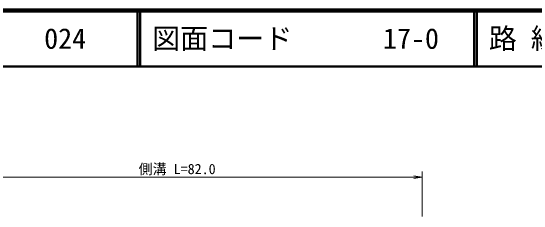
# Model space of a CAD drawing. Units: millimetres, scale not verified. Extents: x 40000 to 489596206, y 20000 to 327218255.
# Drawn here: x 95139 to 188525, y 343288 to 380000 of the extents above; entities that cross this region are included whole.
import ezdxf
from ezdxf.enums import TextEntityAlignment as Align

# ---------------------------------------------------------------- set-up
doc = ezdxf.new("R2010")
doc.units = ezdxf.units.MM
doc.header["$LTSCALE"] = 1000
for name, color, linetype, lineweight in [('M-STR-HTXT', 7, 'Continuous', 13), ('M-TTL', 7, 'Continuous', 25), ('M-TTL-LINE', 7, 'Continuous', 50)]:
    doc.layers.add(name, color=color, linetype=linetype, lineweight=lineweight)
doc.layers.add('M-TTL-TXT', color=7, linetype='Continuous')
doc.styles.add('ＭＳ ゴシック', font='')
doc.styles.get('ＭＳ ゴシック').set_extended_font_data('MS Gothic')

# ---------------------------------------------------------------- blocks, each defined once
blk = doc.blocks.new('open_arrow')
at = {"color": 0, "linetype": 'Continuous', "lineweight": -2}
blk.add_lwpolyline([(7.5, 1.25), (0, 0), (7.5, -1.25)], dxfattribs=at)

msp = doc.modelspace()

# ---------------------------------------------------------------- linework, layer by layer
at = {"layer": 'M-STR-HTXT'}
for p, q in [((168507, 343288), (168507, 351288)), ((88490, 350288), (168507, 350288))]:
    msp.add_line(p, q, dxfattribs=at)
at = {"layer": 'M-TTL', "color": 2, "lineweight": 140}
msp.add_line((680000, 380000), (40000, 380000), dxfattribs=at)
at = {"layer": 'M-TTL-LINE'}
for p, q in [((117750, 380000), (117750, 370000)), ((118250, 380000), (118250, 370000)), ((177750, 380000), (177750, 370000)), ((178250, 380000), (178250, 370000)), ((40000, 370000), (680000, 370000))]:
    msp.add_line(p, q, dxfattribs=at)

# ---------------------------------------------------------------- block references
at = {"layer": 'M-STR-HTXT', "xscale": 200, "yscale": 200, "rotation": 180}
msp.add_blockref('open_arrow', (168507, 350288), dxfattribs=at)

# ---------------------------------------------------------------- texts
at = {"layer": 'M-STR-HTXT', "style": 'ＭＳ ゴシック'}
msp.add_text('側溝 L=82.0', height=1833, dxfattribs=at).set_placement((124835, 350288), align=Align.BOTTOM_CENTER)
at = {"layer": 'M-TTL-TXT', "style": 'ＭＳ ゴシック'}
for s, p in [('路 線 名', (180380, 375000)), ('024', (101142, 375000)), ('図面コード', (120380, 375000)), ('17-0', (161521, 375000))]:
    msp.add_text(s, height=3666, dxfattribs=at).set_placement(p, align=Align.MIDDLE_LEFT)

doc.saveas('drawing.dxf')
